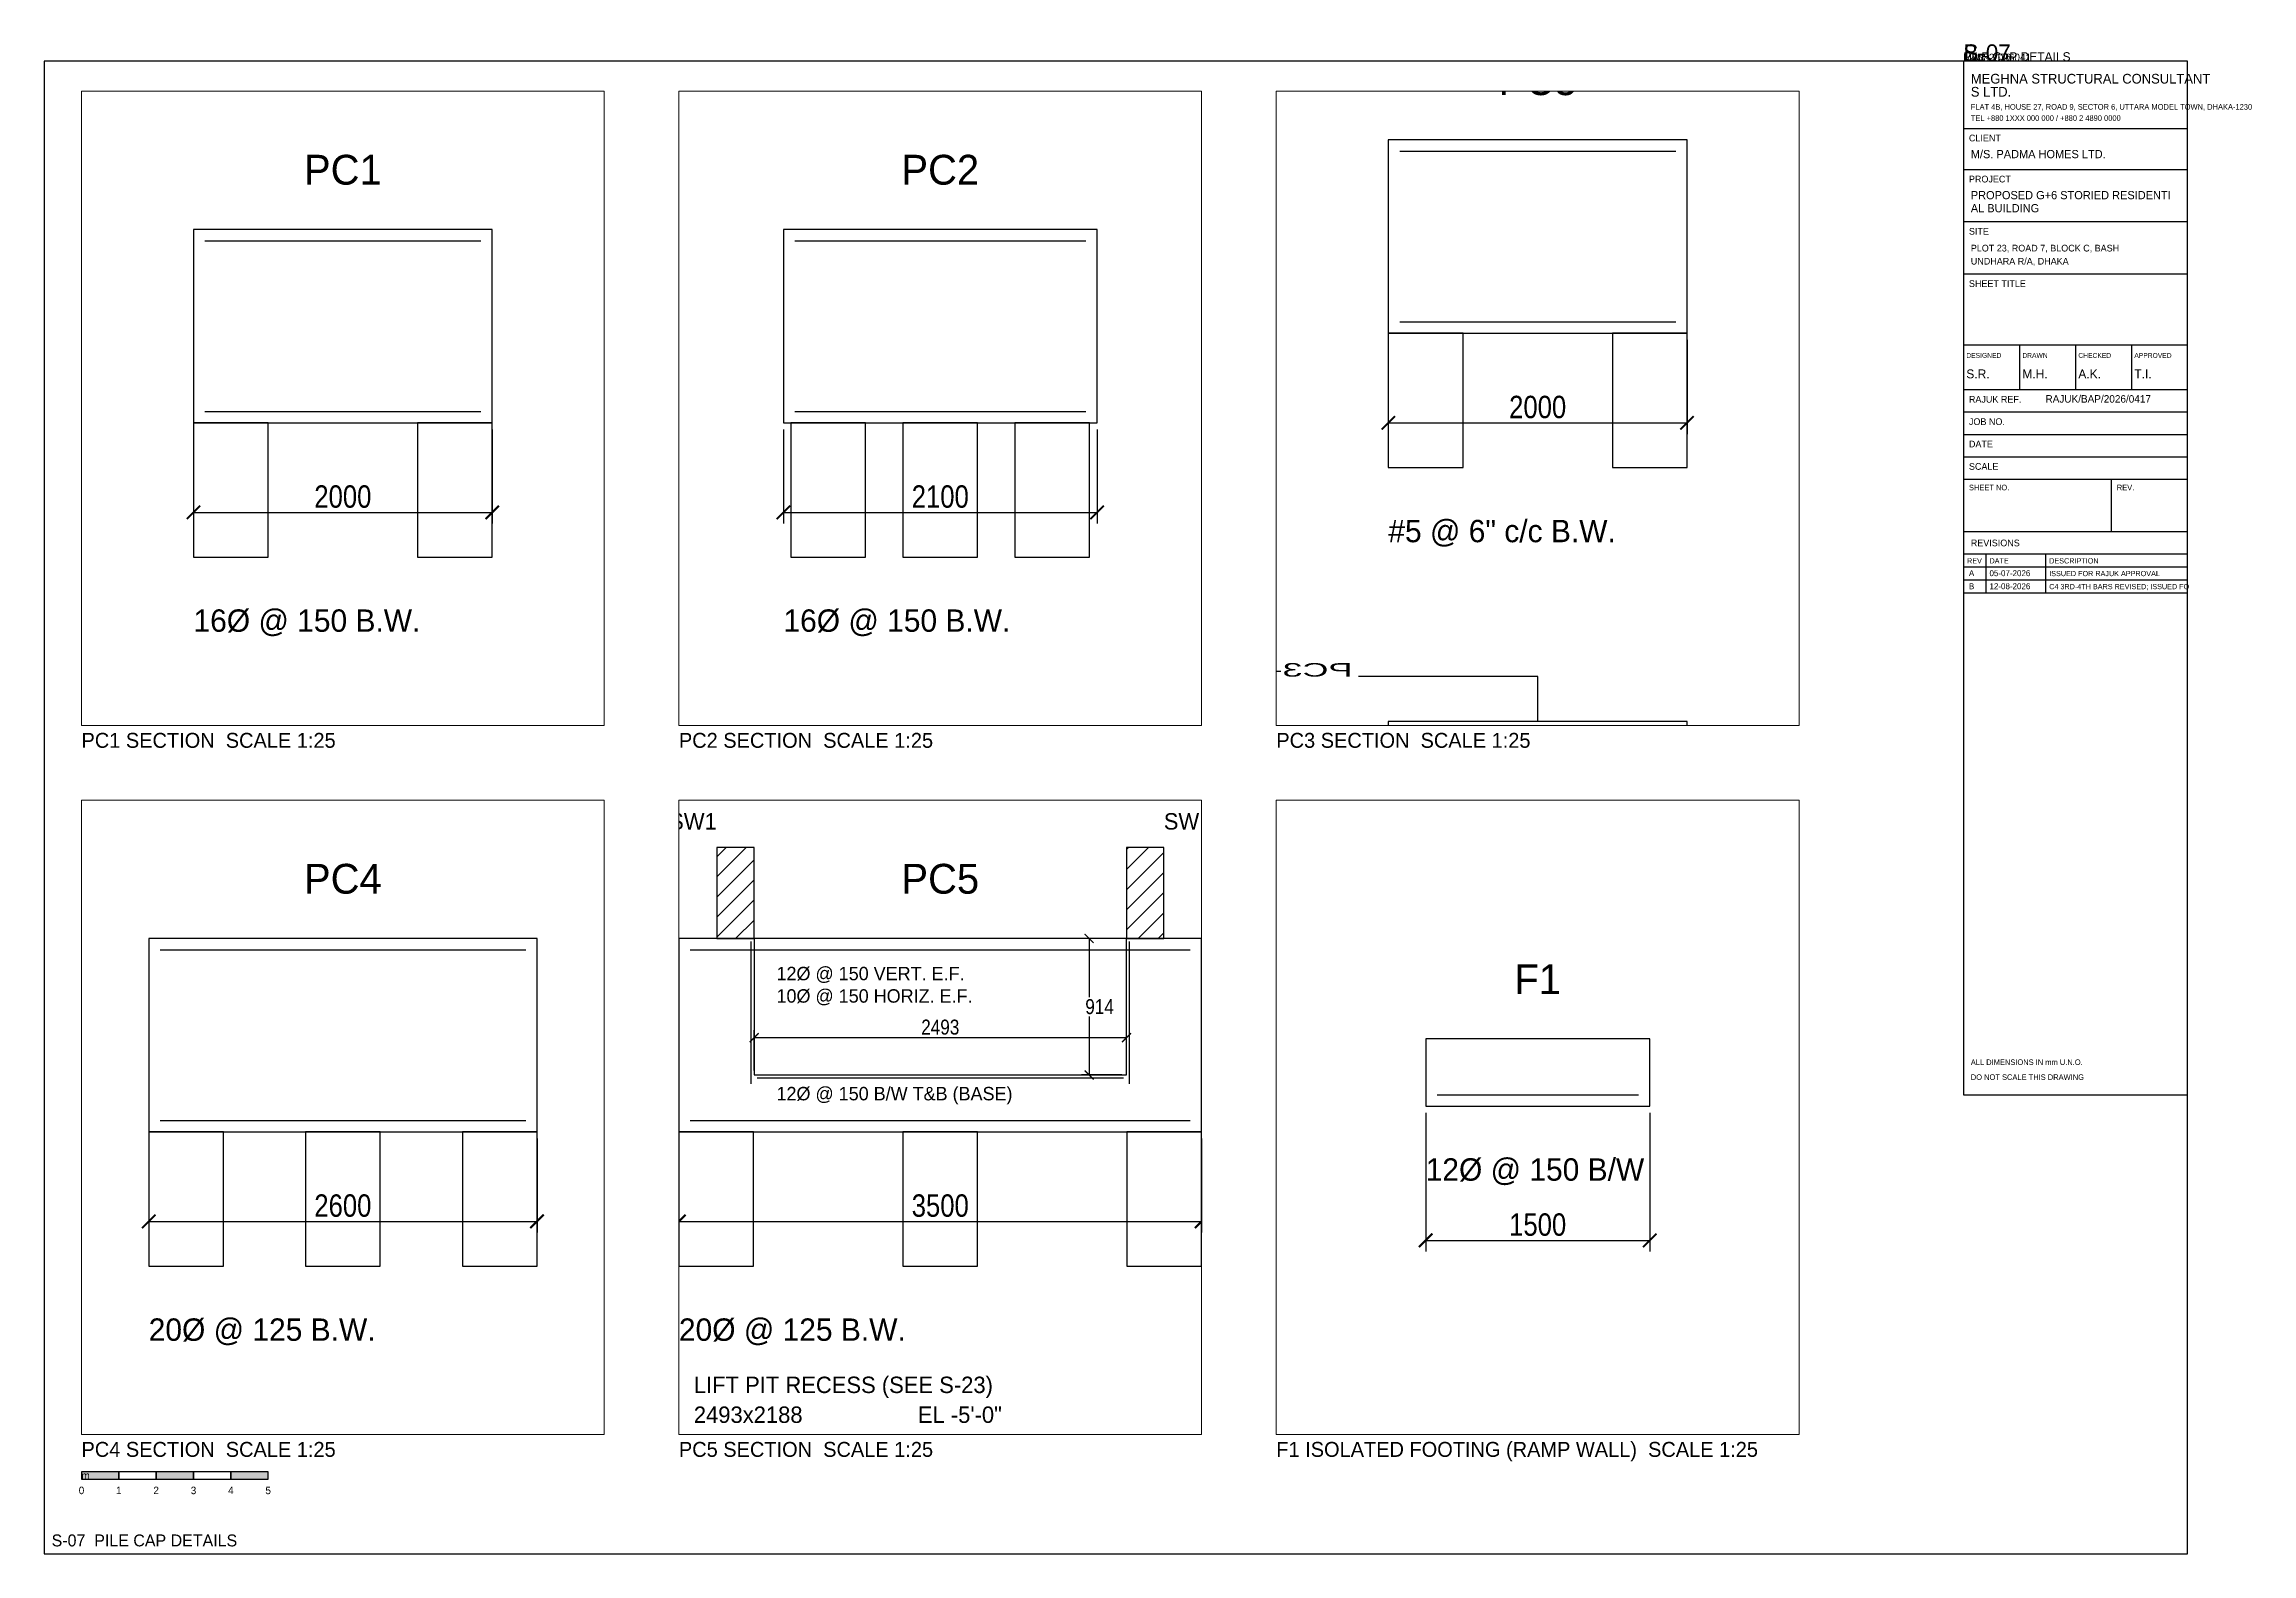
# Paper-space layout 'S-07 PILE CAP DETAILS' of a CAD drawing. Extents: x 10 to 601, y 10 to 415.
# The model-space entities are those that its viewports show. They can reach past a viewport. Long polylines and large blocks are cut down to what shows.
import ezdxf
from ezdxf.enums import TextEntityAlignment as Align

# ---------------------------------------------------------------- set-up
doc = ezdxf.new("R2010")
doc.units = 0
for name, color, linetype in [('Dimension', 6, 'Continuous'), ('Foundation', 3, 'Continuous'), ('Hatch', 9, 'Continuous'), ('Rod-1', 6, 'Continuous'), ('Rod-2', 2, 'Continuous'), ('Sheet', 7, 'Continuous'), ('Text-1', 7, 'Continuous'), ('Text-2', 7, 'Continuous'), ('TITLE', 7, 'Continuous'), ('Wall', 1, 'Continuous')]:
    doc.layers.add(name, color=color, linetype=linetype)
doc.styles.add('OpenSansCondensed-Light', font='OpenSansCondensed-Light.ttf')
doc.dimstyles.new('EZDXF', dxfattribs={"dimtxt": 0.25, "dimasz": 0.175, "dimexe": 0.375, "dimexo": 0.125, "dimgap": 0.1, "dimtad": 1, "dimlfac": 100, "dimzin": 12, "dimdsep": 46, "dimtxsty": 'OpenSansCondensed-Light', "dimblk": 'ARCHTICK', "dimcen": 2.5, "dimazin": 3, "dimtfac": 0.5, "dimtmove": 2, "dimatfit": 3})

# ---------------------------------------------------------------- blocks, each defined once
blk = doc.blocks.new('TITLE_BLOCK')
at = {"layer": 'TITLE'}
for p, q in [((0, -18), (60, -18)), ((0, -29), (60, -29)), ((0, -43), (60, -43)), ((0, -57), (60, -57)), ((0, -76), (60, -76)), ((0, -76), (0, -88)), ((15, -76), (15, -88)), ((30, -76), (30, -88)), ((45, -76), (45, -88)), ((0, -88), (60, -88)), ((0, -94), (60, -94)), ((0, -100), (60, -100)), ((0, -106), (60, -106)), ((0, -112), (60, -112)), ((39.6, -112), (39.6, -126)), ((0, -126), (60, -126)), ((0, -132), (60, -132)), ((0, -132), (60, -132)), ((0, -135.5), (60, -135.5)), ((6, -132), (6, -142.5)), ((22, -132), (22, -142.5)), ((0, -139), (60, -139)), ((0, -142.5), (60, -142.5))]:
    blk.add_line(p, q, dxfattribs=at)
blk.add_lwpolyline([(0, -277), (60, -277), (60, 0), (0, 0)], close=True, dxfattribs=at)
at = {"layer": 'Text-1'}
for tag, height in [('JOBNO', 2), ('SCALE', 2), ('SHEETTITLE', 2.4), ('SHEETTITLE2', 2.4), ('DATE', 2), ('SHEETNO', 4.5), ('REV', 4.5)]:
    blk.add_attdef(tag, (0, 0), '', height=height, dxfattribs=at)
at = {"layer": 'TITLE'}
for s, height, p in [('MEGHNA STRUCTURAL CONSULTANT', 2.6, (2, -6)), ('S LTD.', 2.6, (2, -9.5)), ('FLAT 4B, HOUSE 27, ROAD 9, SECTOR 6, UTTARA MODEL TOWN, DHAKA-1230', 1.5, (2, -13)), ('TEL +880 1XXX 000 000 / +880 2 4890 0000', 1.5, (2, -16)), ('CLIENT', 1.8, (1.5, -21.5)), ('M/S. PADMA HOMES LTD.', 2.2, (2, -26)), ('PROJECT', 1.8, (1.5, -32.5)), ('PROPOSED G+6 STORIED RESIDENTI', 2.2, (2, -37)), ('AL BUILDING', 2.2, (2, -40.5)), ('SITE', 1.8, (1.5, -46.5)), ('UNDHARA R/A, DHAKA', 1.8, (2, -54.5)), ('PLOT 23, ROAD 7, BLOCK C, BASH', 1.8, (2, -51)), ('SHEET TITLE', 1.8, (1.5, -60.5)), ('DESIGNED', 1.3, (0.8, -79.5)), ('S.R.', 2.4, (0.8, -85)), ('DRAWN', 1.3, (15.8, -79.5)), ('M.H.', 2.4, (15.8, -85)), ('A.K.', 2.4, (30.8, -85)), ('CHECKED', 1.3, (30.8, -79.5)), ('APPROVED', 1.3, (45.8, -79.5)), ('T.I.', 2.4, (45.8, -85)), ('RAJUK REF.', 1.8, (1.5, -91.5)), ('RAJUK/BAP/2026/0417', 2, (22, -91.5)), ('JOB NO.', 1.8, (1.5, -97.5)), ('DATE', 1.8, (1.5, -103.5)), ('SCALE', 1.8, (1.5, -109.5)), ('SHEET NO.', 1.5, (1.5, -115)), ('REV.', 1.5, (41.1, -115)), ('REVISIONS', 1.8, (2, -130)), ('REV', 1.4, (1, -134.6)), ('DATE', 1.4, (7, -134.6)), ('DESCRIPTION', 1.4, (23, -134.6)), ('ALL DIMENSIONS IN mm U.N.O.', 1.5, (2, -269)), ('DO NOT SCALE THIS DRAWING', 1.5, (2, -273))]:
    blk.add_text(s, height=height, dxfattribs=at).set_placement(p)
blk = doc.blocks.new('SCALE_BAR')
at = {"layer": 'Sheet'}
h = blk.add_hatch(color=7, dxfattribs=at)
h.dxf.hatch_style = 1
h.paths.add_polyline_path([(0, 0), (10, 0), (10, 2), (0, 2)])
h = blk.add_hatch(color=7, dxfattribs=at)
h.dxf.hatch_style = 1
h.paths.add_polyline_path([(20, 0), (30, 0), (30, 2), (20, 2)])
h = blk.add_hatch(color=7, dxfattribs=at)
h.dxf.hatch_style = 1
h.paths.add_polyline_path([(40, 0), (50, 0), (50, 2), (40, 2)])
for points in [[(0, 0), (10, 0), (10, 2), (0, 2)], [(10, 0), (20, 0), (20, 2), (10, 2)], [(20, 0), (30, 0), (30, 2), (20, 2)], [(30, 0), (40, 0), (40, 2), (30, 2)], [(40, 0), (50, 0), (50, 2), (40, 2)]]:
    blk.add_lwpolyline(points, close=True, dxfattribs=at)
for s, p in [('0', (0, -4)), ('1', (10, -4)), ('2', (20, -4)), ('3', (30, -4)), ('4', (40, -4)), ('5', (50, -4))]:
    blk.add_text(s, height=2, dxfattribs=at).set_placement(p, align=Align.CENTER)
at = {"layer": 'Text-1'}
blk.add_attdef('UNIT', (0, 0), '', height=2, dxfattribs=at)
blk = doc.blocks.new('_ARCHTICK')
at = {"color": 0, "linetype": 'BYBLOCK', "const_width": 0.15}
blk.add_lwpolyline([(-0.5, -0.5), (0.5, 0.5)], dxfattribs=at)
blk = doc.blocks.new('PC3_BAR')
at = {"layer": 'Rod-1'}
blk.add_lwpolyline([(0, 0), (0, 300), (600, 300)], dxfattribs=at)
at = {"layer": 'Text-2'}
blk.add_text('PC3-bx', height=90, dxfattribs=at).set_placement((620, 300))
blk = doc.blocks.new('PC3_CAGE')
at = {"layer": 'Rod-1'}
blk.add_line((-600, -100), (600, -100), dxfattribs=at)
at = {"layer": 'Rod-1', "xscale": -1}
blk.add_blockref('PC3_BAR', (0, 0), dxfattribs=at)
blk = doc.blocks.new('PC3_DETAIL')
at = {"layer": 'Foundation'}
blk.add_lwpolyline([(-1000, -1295.4), (1000, -1295.4), (1000, 0), (-1000, 0)], close=True, dxfattribs=at)
at = {"layer": 'Rod-1', "xscale": 2}
blk.add_blockref('PC3_CAGE', (0, 0), dxfattribs=at)

msp = doc.modelspace()

# ---------------------------------------------------------------- hatches: boundary and pattern name
at = {"layer": 'Hatch'}
h = msp.add_hatch(dxfattribs=at)
h.set_pattern_fill('ANSI31', scale=30)
h.paths.add_polyline_path([(1198503.4, -200000), (1198753.4, -200000), (1198753.4, -199390.4), (1198503.4, -199390.4)])
h = msp.add_hatch(dxfattribs=at)
h.set_pattern_fill('ANSI31', scale=30)
h.paths.add_polyline_path([(1201246.6, -200000), (1201496.6, -200000), (1201496.6, -199390.4), (1201246.6, -199390.4)])

# ---------------------------------------------------------------- linework, layer by layer
at = {"layer": 'Foundation'}
for points in [[(399000, -201295.4), (401000, -201295.4), (401000, -200000), (399000, -200000)], [(598950, -201295.4), (601050, -201295.4), (601050, -200000), (598950, -200000)], [(799000, -201295.4), (801000, -201295.4), (801000, -200000), (799000, -200000)], [(998700, -201295.4), (1001300, -201295.4), (1001300, -200000), (998700, -200000)], [(1198250, -201295.4), (1201750, -201295.4), (1201750, -200000), (1198250, -200000)], [(1399250, -200450), (1400750, -200450), (1400750, -200000), (1399250, -200000)], [(399000, -202195.4), (399500, -202195.4), (399500, -201295.4), (399000, -201295.4)], [(400500, -202195.4), (401000, -202195.4), (401000, -201295.4), (400500, -201295.4)], [(599000, -202195.4), (599500, -202195.4), (599500, -201295.4), (599000, -201295.4)], [(599750, -202195.4), (600250, -202195.4), (600250, -201295.4), (599750, -201295.4)], [(600500, -202195.4), (601000, -202195.4), (601000, -201295.4), (600500, -201295.4)], [(799000, -202195.4), (799500, -202195.4), (799500, -201295.4), (799000, -201295.4)], [(799000, -202195.4), (799500, -202195.4), (799500, -201295.4), (799000, -201295.4)], [(800500, -202195.4), (801000, -202195.4), (801000, -201295.4), (800500, -201295.4)], [(800500, -202195.4), (801000, -202195.4), (801000, -201295.4), (800500, -201295.4)], [(998700, -202195.4), (999200, -202195.4), (999200, -201295.4), (998700, -201295.4)], [(998700, -202195.4), (999200, -202195.4), (999200, -201295.4), (998700, -201295.4)], [(999750, -202195.4), (1000250, -202195.4), (1000250, -201295.4), (999750, -201295.4)], [(1000800, -202195.4), (1001300, -202195.4), (1001300, -201295.4), (1000800, -201295.4)], [(1000800, -202195.4), (1001300, -202195.4), (1001300, -201295.4), (1000800, -201295.4)], [(1198250, -202195.4), (1198750, -202195.4), (1198750, -201295.4), (1198250, -201295.4)], [(1198250, -202195.4), (1198750, -202195.4), (1198750, -201295.4), (1198250, -201295.4)], [(1198250, -202195.4), (1198750, -202195.4), (1198750, -201295.4), (1198250, -201295.4)], [(1199750, -202195.4), (1200250, -202195.4), (1200250, -201295.4), (1199750, -201295.4)], [(1199750, -202195.4), (1200250, -202195.4), (1200250, -201295.4), (1199750, -201295.4)], [(1199750, -202195.4), (1200250, -202195.4), (1200250, -201295.4), (1199750, -201295.4)], [(1201250, -202195.4), (1201750, -202195.4), (1201750, -201295.4), (1201250, -201295.4)], [(1201250, -202195.4), (1201750, -202195.4), (1201750, -201295.4), (1201250, -201295.4)], [(1201250, -202195.4), (1201750, -202195.4), (1201750, -201295.4), (1201250, -201295.4)]]:
    msp.add_lwpolyline(points, close=True, dxfattribs=at)
msp.add_lwpolyline([(1198753.4, -200000), (1198753.4, -200914.4), (1201246.6, -200914.4), (1201246.6, -200000)], dxfattribs=at)
at = {"layer": 'Rod-1'}
for p, q in [((1198733.4, -200974.4), (1198733.4, -200020)), ((1201266.6, -200974.4), (1201266.6, -200020)), ((1399326, -200374), (1400674, -200374)), ((399076, -201219.4), (400924, -201219.4)), ((599026, -201219.4), (600974, -201219.4)), ((799076, -201219.4), (800924, -201219.4)), ((998776, -201219.4), (1001224, -201219.4)), ((1198326, -201219.4), (1201674, -201219.4))]:
    msp.add_line(p, q, dxfattribs=at)
at = {"layer": 'Rod-2'}
for p, q in [((399076, -200076), (400924, -200076)), ((599026, -200076), (600974, -200076)), ((799076, -200076), (800924, -200076)), ((998776, -200076), (1001224, -200076)), ((1198326, -200076), (1201674, -200076)), ((1198773.4, -200934.4), (1201226.6, -200934.4))]:
    msp.add_line(p, q, dxfattribs=at)
at = {"layer": 'Wall'}
for points in [[(1198503.4, -200000), (1198753.4, -200000), (1198753.4, -199390.4), (1198503.4, -199390.4)], [(1201246.6, -200000), (1201496.6, -200000), (1201496.6, -199390.4), (1201246.6, -199390.4)]]:
    msp.add_lwpolyline(points, close=True, dxfattribs=at)

# ---------------------------------------------------------------- block references
at = {"layer": 'Rod-1'}
msp.add_blockref('PC3_DETAIL', (800000, -203895.4), dxfattribs=at)

# ---------------------------------------------------------------- texts
at = {"layer": 'Text-1'}
msp.add_text('SW1', height=110, dxfattribs=at).set_placement((1198503.4, -199270.4), align=Align.RIGHT)
msp.add_text('SW1', height=110, dxfattribs=at).set_placement((1201496.6, -199270.4))
for s, p in [('PC1', (400000, -199700)), ('PC2', (600000, -199700)), ('PC3', (800000, -199700)), ('PC4', (1000000, -199700)), ('PC5', (1200000, -199700)), ('F1', (1400000, -199700))]:
    msp.add_text(s, height=200, dxfattribs=at).set_placement(p, align=Align.CENTER)
at = {"layer": 'Text-2'}
for s, height, p in [('12%%C @ 150 VERT. E.F.', 90, (1198903.4, -200280)), ('10%%C @ 150 HORIZ. E.F.', 90, (1198903.4, -200430)), ('12%%C @ 150 B/W', 150, (1399250, -200950)), ('12%%C @ 150 B/W T&B (BASE)', 90, (1198903.4, -201084.4)), ('16%%C @ 150 B.W.', 150, (399000, -202695.4)), ('16%%C @ 150 B.W.', 150, (598950, -202695.4)), ('#5 @ 6" c/c B.W.', 150, (799000, -202695.4)), ('20%%C @ 125 B.W.', 150, (998700, -202695.4)), ('20%%C @ 125 B.W.', 150, (1198250, -202695.4)), ('LIFT PIT RECESS (SEE S-23)', 110, (1198350, -203045.4)), ('2493x2188', 110, (1198350, -203245.4)), ('EL -5\'-0"', 110, (1199850, -203245.4))]:
    msp.add_text(s, height=height, dxfattribs=at).set_placement(p)

# ---------------------------------------------------------------- dimensions: what is measured, and where the dimension line sits
at = {"layer": 'Dimension'}
msp.add_linear_dim(base=(1200996.6, -200000), p1=(1201246.6, -200000), p2=(1201246.6, -200914.4), angle=90, dimstyle='EZDXF', override={"dimtxt": 100, "dimasz": 60, "dimexe": 50, "dimexo": 30, "dimgap": 20, "dimtad": 1, "dimtih": 1, "dimtoh": 1, "dimdec": 0, "dimlfac": 1}, dxfattribs=at).render()
for base, p1, p2, override in [((1198753.4, -200664.4), (1198753.4, -200914.4), (1201246.6, -200914.4), {"dimtxt": 100, "dimasz": 60, "dimexe": 50, "dimexo": 30, "dimgap": 20, "dimtad": 1, "dimtih": 1, "dimtoh": 1, "dimdec": 0, "dimlfac": 1}), ((1399250, -201350), (1399250, -200450), (1400750, -200450), {"dimtxt": 150, "dimasz": 90, "dimexe": 75, "dimexo": 45, "dimgap": 30, "dimtad": 1, "dimtih": 1, "dimtoh": 1, "dimdec": 0, "dimlfac": 1}), ((399000, -201895.4), (399000, -201295.4), (401000, -201295.4), {"dimtxt": 150, "dimasz": 90, "dimexe": 75, "dimexo": 45, "dimgap": 30, "dimtad": 1, "dimtih": 1, "dimtoh": 1, "dimdec": 0, "dimlfac": 1}), ((598950, -201895.4), (598950, -201295.4), (601050, -201295.4), {"dimtxt": 150, "dimasz": 90, "dimexe": 75, "dimexo": 45, "dimgap": 30, "dimtad": 1, "dimtih": 1, "dimtoh": 1, "dimdec": 0, "dimlfac": 1}), ((799000, -201895.4), (799000, -201295.4), (801000, -201295.4), {"dimtxt": 150, "dimasz": 90, "dimexe": 75, "dimexo": 45, "dimgap": 30, "dimtad": 1, "dimtih": 1, "dimtoh": 1, "dimdec": 0, "dimlfac": 1}), ((998700, -201895.4), (998700, -201295.4), (1001300, -201295.4), {"dimtxt": 150, "dimasz": 90, "dimexe": 75, "dimexo": 45, "dimgap": 30, "dimtad": 1, "dimtih": 1, "dimtoh": 1, "dimdec": 0, "dimlfac": 1}), ((1198250, -201895.4), (1198250, -201295.4), (1201750, -201295.4), {"dimtxt": 150, "dimasz": 90, "dimexe": 75, "dimexo": 45, "dimgap": 30, "dimtad": 1, "dimtih": 1, "dimtoh": 1, "dimdec": 0, "dimlfac": 1})]:
    msp.add_linear_dim(base=base, p1=p1, p2=p2, dimstyle='EZDXF', override=override, dxfattribs=at).render()

psp = doc.layouts.new('S-07 PILE CAP DETAILS')

# ---------------------------------------------------------------- linework, layer by layer
at = {"layer": 'Sheet'}
psp.add_lwpolyline([(10, 10), (584, 10), (584, 410), (10, 410)], close=True, dxfattribs=at)

# ---------------------------------------------------------------- block references
psp.add_blockref('SCALE_BAR', (20, 30), dxfattribs=at).add_auto_attribs({'UNIT': 'm'})
at = {"layer": 'TITLE'}
psp.add_blockref('TITLE_BLOCK', (524, 410), dxfattribs=at).add_auto_attribs({'SHEETTITLE': 'PILE CAP DETAILS', 'JOBNO': 'MSC-2026-041', 'DATE': '12-08-2026', 'SCALE': '1:25', 'SHEETNO': 'S-07', 'REV': 'B'})

# ---------------------------------------------------------------- texts
at = {"layer": 'Sheet'}
for s, height, p in [('PC1 SECTION  SCALE 1:25', 4, (20, 226)), ('PC2 SECTION  SCALE 1:25', 4, (180, 226)), ('PC3 SECTION  SCALE 1:25', 4, (340, 226)), ('PC4 SECTION  SCALE 1:25', 4, (20, 36)), ('PC5 SECTION  SCALE 1:25', 4, (180, 36)), ('F1 ISOLATED FOOTING (RAMP WALL)  SCALE 1:25', 4, (340, 36)), ('S-07  PILE CAP DETAILS', 3.2, (12, 12))]:
    psp.add_text(s, height=height, dxfattribs=at).set_placement(p)
at = {"layer": 'TITLE'}
for s, height, p in [('A', 1.6, (525.5, 272)), ('05-07-2026', 1.6, (531, 272)), ('ISSUED FOR RAJUK APPROVAL', 1.4, (547, 272)), ('B', 1.6, (525.5, 268.5)), ('12-08-2026', 1.6, (531, 268.5)), ('C4 3RD-4TH BARS REVISED; ISSUED FO', 1.4, (547, 268.5))]:
    psp.add_text(s, height=height, dxfattribs=at).set_placement(p)

# ---------------------------------------------------------------- viewports
at = {"layer": 'VIEWPORTS'}
psp.add_viewport(center=(90, 317), size=(140, 170), view_center_point=(400000, -201197.7), view_height=4250, dxfattribs=at)
for center, view_center_point, status in [((250, 317), (600000, -201197.7), 3), ((410, 317), (800000, -201797.7), 4), ((90, 127), (1000000, -201197.7), 5), ((250, 127), (1200000, -201197.7), 6), ((410, 127), (1400000, -200525), 7)]:
    psp.add_viewport(center=center, size=(140, 170), view_center_point=view_center_point, view_height=4250, status=status, dxfattribs=at)

doc.saveas('drawing.dxf')
